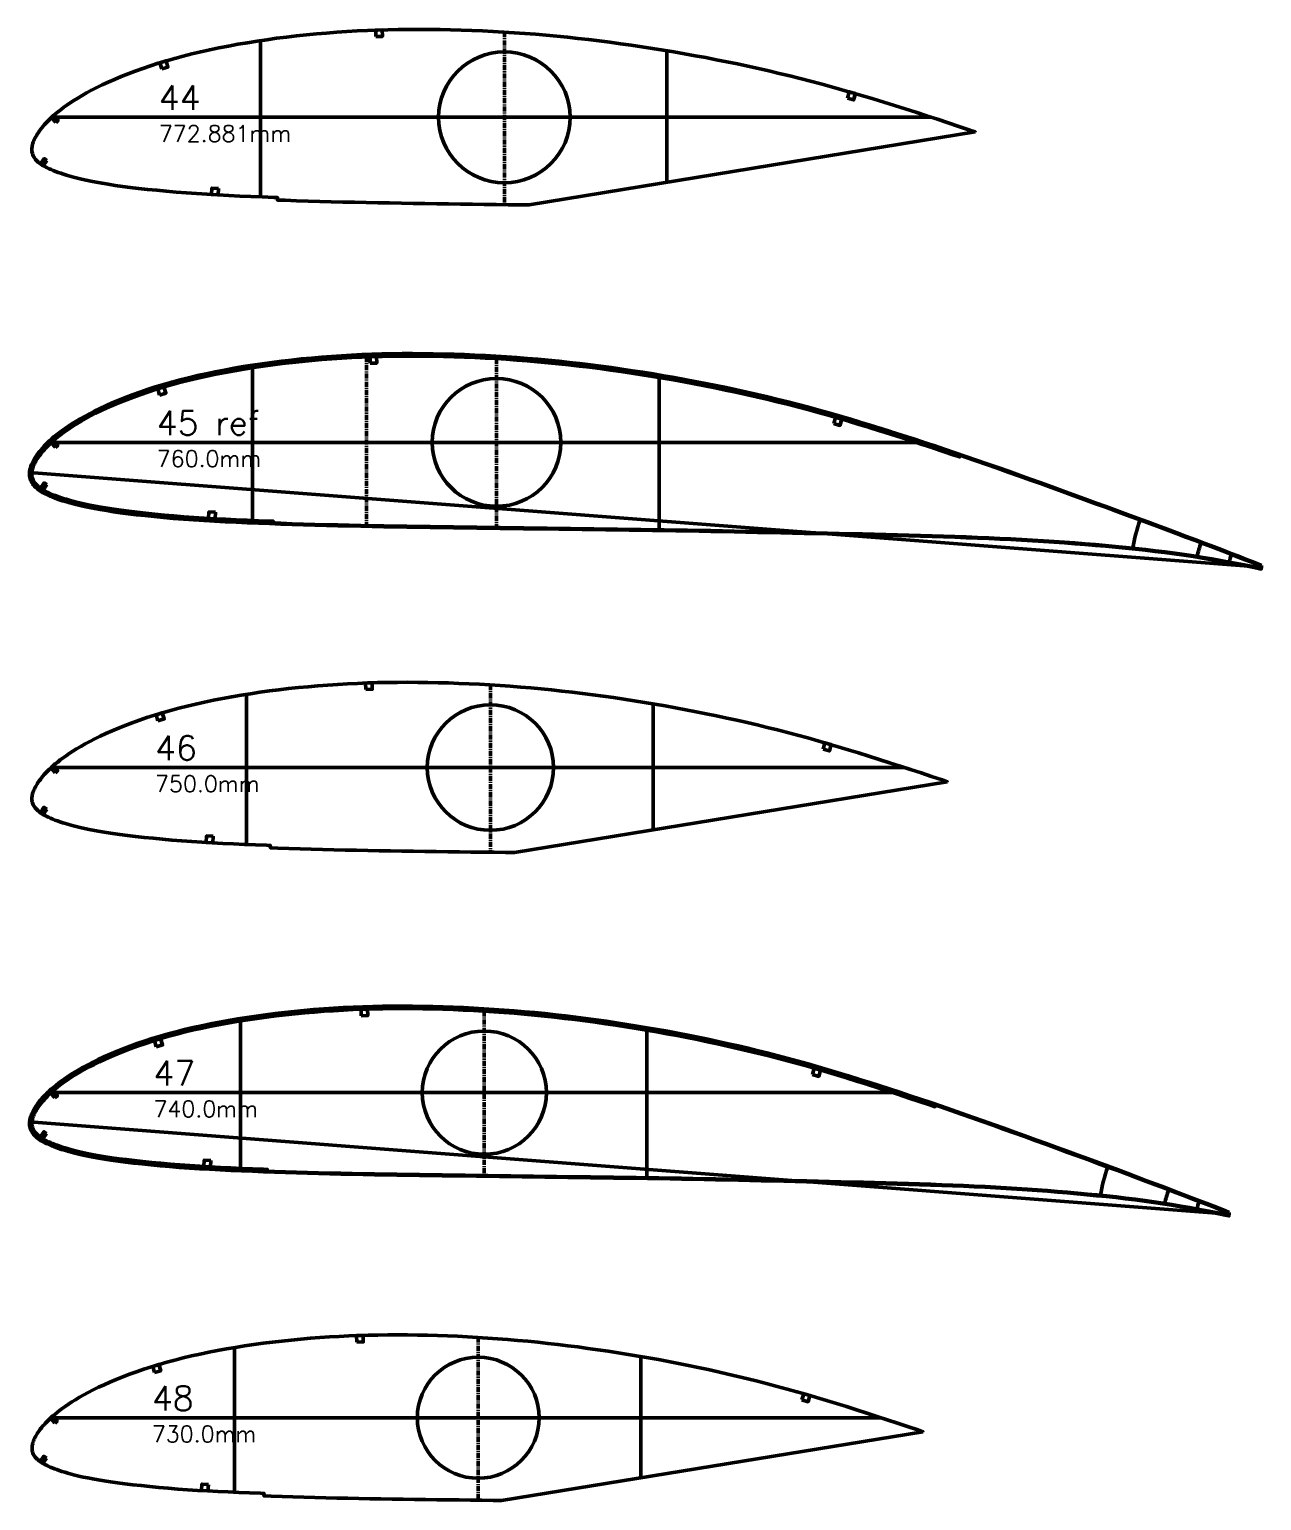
# Model space of a CAD drawing. Header units: metres. Extents: x -3 to 1074, y -15727 to -22.
# Drawn here: x -2 to 756, y -9751 to -8846 of the extents above; entities that cross this region are included whole.
import ezdxf
from ezdxf.enums import TextEntityAlignment as Align

# ---------------------------------------------------------------- set-up
doc = ezdxf.new("R2010")
doc.units = ezdxf.units.M
doc.linetypes.add('CENTER', pattern=[5.08, 3.175, -0.635, 0.635, -0.635])
for name, color, linetype, lineweight in [('FoilLayer', 7, 'Continuous', 50), ('StringerLayer', 7, 'Continuous', 50), ('SubLayer', 7, 'Continuous', 50), ('TextLayer', 7, 'Continuous', 50)]:
    doc.layers.add(name, color=color, linetype=linetype, lineweight=lineweight)
doc.styles.add('MSゴシック', font='romans')

msp = doc.modelspace()

# ---------------------------------------------------------------- linework, layer by layer
at = {"layer": 'FoilLayer'}
for points in [[(579.45, -8909), (579.45, -8909), (576.09, -8907.85), (569.44, -8905.61), (562.8, -8903.38), (556.17, -8901.19), (549.53, -8899.03), (542.9, -8896.89), (536.28, -8894.77), (529.71, -8892.69), (523.18, -8890.65), (516.7, -8888.67), (510.24, -8886.73), (503.8, -8884.85), (497.38, -8883.01), (490.96, -8881.22), (484.55, -8879.48), (478.15, -8877.78), (471.75, -8876.13), (465.35, -8874.53), (458.94, -8872.98), (452.51, -8871.46), (446.07, -8869.99), (439.62, -8868.57), (433.15, -8867.18), (426.68, -8865.84), (420.2, -8864.54), (413.7, -8863.29), (407.17, -8862.08), (400.63, -8860.9), (394.08, -8859.76), (387.51, -8858.67), (380.95, -8857.61), (374.39, -8856.59), (367.83, -8855.62), (361.28, -8854.7), (354.73, -8853.81), (348.19, -8852.98), (341.65, -8852.19), (335.11, -8851.44), (328.57, -8850.75), (322.04, -8850.1), (315.5, -8849.49), (308.97, -8848.94), (302.44, -8848.43), (295.9, -8847.97), (289.36, -8847.56), (282.82, -8847.19), (276.29, -8846.86), (269.77, -8846.59), (263.25, -8846.36), (256.74, -8846.18), (250.25, -8846.05), (243.77, -8845.97), (237.32, -8845.93), (230.9, -8845.95), (224.53, -8846.01), (218.2, -8846.14), (211.89, -8846.33), (205.58, -8846.59), (199.28, -8846.89), (193, -8847.26), (186.73, -8847.68), (180.49, -8848.16), (174.26, -8848.69), (168.07, -8849.29), (161.92, -8849.94), (155.8, -8850.64), (149.72, -8851.41), (143.69, -8852.24), (137.71, -8853.12), (131.78, -8854.08), (125.9, -8855.09), (120.05, -8856.17), (114.28, -8857.29), (108.62, -8858.46), (103.07, -8859.68), (97.63, -8860.96), (92.31, -8862.31), (87.09, -8863.72), (81.97, -8865.19), (76.97, -8866.72), (72.09, -8868.29), (67.35, -8869.92), (62.76, -8871.58), (58.32, -8873.28), (54.05, -8874.99), (49.98, -8876.7), (46.12, -8878.4), (42.48, -8880.09), (39.06, -8881.76), (35.86, -8883.4), (32.87, -8885.02), (30.08, -8886.61), (27.48, -8888.14), (25.07, -8889.64), (22.84, -8891.08), (20.79, -8892.49), (18.88, -8893.85), (17.12, -8895.18), (15.49, -8896.47), (13.98, -8897.72), (12.58, -8898.93), (11.28, -8900.11), (10.07, -8901.25), (8.96, -8902.36), (7.93, -8903.44), (6.97, -8904.48), (6.09, -8905.51), (5.27, -8906.51), (4.51, -8907.47), (3.82, -8908.42), (3.17, -8909.36), (2.56, -8910.26), (2.02, -8911.12), (1.54, -8911.96), (1.1, -8912.83), (0.69, -8913.67), (0.34, -8914.46), (0.04, -8915.21), (-0.21, -8915.99), (-0.42, -8916.76), (-0.59, -8917.5), (-0.72, -8918.22), (-0.81, -8918.94), (-0.85, -8919.6), (-0.86, -8920.27), (-0.8, -8920.93), (-0.69, -8921.61), (-0.52, -8922.3), (-0.28, -8922.98), (0.01, -8923.66), (0.36, -8924.33), (0.78, -8924.99), (1.28, -8925.65), (1.83, -8926.3), (2.45, -8926.94), (3.13, -8927.56), (3.87, -8928.17), (4.67, -8928.77), (5.55, -8929.36), (6.49, -8929.93), (7.51, -8930.49), (8.6, -8931.05), (9.78, -8931.61), (11.03, -8932.17), (12.37, -8932.74), (13.79, -8933.31), (15.31, -8933.88), (16.94, -8934.46), (18.68, -8935.04), (20.57, -8935.62), (22.6, -8936.21), (24.8, -8936.81), (27.17, -8937.42), (29.73, -8938.05), (32.51, -8938.68), (35.51, -8939.32), (38.78, -8939.95), (42.34, -8940.57), (46.21, -8941.2), (50.4, -8941.85), (54.9, -8942.49), (59.71, -8943.12), (64.83, -8943.73), (70.26, -8944.32), (75.96, -8944.89), (81.89, -8945.46), (87.98, -8946), (94.2, -8946.51), (100.52, -8946.97), (106.96, -8947.38), (113.54, -8947.76), (120.25, -8948.11), (127.04, -8948.43), (133.93, -8948.73), (140.91, -8949.01), (147.95, -8949.29), (150.32, -8949.38), (150.26, -8950.87), (154.98, -8951.05), (162.06, -8951.3), (169.14, -8951.54), (176.24, -8951.74), (183.38, -8951.93), (190.54, -8952.11), (197.72, -8952.28), (204.9, -8952.44), (212.06, -8952.59), (219.24, -8952.71), (226.46, -8952.82), (233.7, -8952.92), (240.97, -8953.03), (248.25, -8953.14), (255.53, -8953.25), (262.84, -8953.35), (270.16, -8953.44), (277.49, -8953.54), (284.82, -8953.64), (292.15, -8953.75), (299.48, -8953.86), (305.06, -8953.94), (579.45, -8909)], [(755.58, -9175.63), (753.32, -9174.71), (749.68, -9173.3), (745.74, -9171.74), (741.44, -9170.07), (736.75, -9168.28), (731.71, -9166.36), (726.37, -9164.31), (720.78, -9162.18), (715.03, -9159.99), (709.22, -9157.79), (703.37, -9155.63), (697.44, -9153.39), (691.43, -9151.11), (685.33, -9148.84), (679.12, -9146.54), (672.81, -9144.24), (666.37, -9141.88), (659.84, -9139.48), (653.23, -9137.07), (646.57, -9134.64), (639.9, -9132.2), (633.22, -9129.77), (626.54, -9127.35), (619.86, -9124.94), (613.19, -9122.54), (606.53, -9120.15), (599.89, -9117.78), (593.28, -9115.44), (586.68, -9113.13), (580.1, -9110.84), (573.52, -9108.57), (566.96, -9106.33), (560.42, -9104.11), (553.89, -9101.93), (547.36, -9099.77), (540.83, -9097.64), (534.3, -9095.53), (527.79, -9093.45), (521.32, -9091.4), (514.89, -9089.4), (508.51, -9087.44), (502.15, -9085.54), (495.81, -9083.69), (489.48, -9081.88), (483.16, -9080.11), (476.85, -9078.39), (470.55, -9076.72), (464.25, -9075.1), (457.94, -9073.52), (451.62, -9071.99), (445.29, -9070.5), (438.95, -9069.05), (432.6, -9067.65), (426.23, -9066.28), (419.86, -9064.96), (413.47, -9063.69), (407.07, -9062.45), (400.65, -9061.26), (394.21, -9060.1), (387.75, -9058.98), (381.29, -9057.9), (374.83, -9056.86), (368.37, -9055.86), (361.91, -9054.9), (355.46, -9053.99), (349.01, -9053.12), (342.56, -9052.3), (336.12, -9051.52), (329.68, -9050.79), (323.24, -9050.1), (316.81, -9049.46), (310.37, -9048.87), (303.94, -9048.32), (297.5, -9047.82), (291.07, -9047.37), (284.62, -9046.96), (278.18, -9046.59), (271.75, -9046.28), (265.32, -9046), (258.9, -9045.78), (252.49, -9045.61), (246.09, -9045.48), (239.71, -9045.4), (233.36, -9045.36), (227.04, -9045.37), (220.76, -9045.44), (214.52, -9045.56), (208.3, -9045.75), (202.08, -9046), (195.88, -9046.31), (189.68, -9046.67), (183.51, -9047.08), (177.35, -9047.55), (171.22, -9048.08), (165.12, -9048.66), (159.05, -9049.3), (153.02, -9050), (147.03, -9050.76), (141.08, -9051.57), (135.18, -9052.45), (129.34, -9053.39), (123.53, -9054.39), (117.77, -9055.45), (112.08, -9056.56), (106.49, -9057.71), (101.01, -9058.92), (95.64, -9060.19), (90.38, -9061.51), (85.23, -9062.91), (80.18, -9064.36), (75.23, -9065.87), (70.41, -9067.43), (65.73, -9069.03), (61.18, -9070.68), (56.79, -9072.36), (52.58, -9074.05), (48.55, -9075.74), (44.73, -9077.42), (41.13, -9079.09), (37.74, -9080.75), (34.56, -9082.38), (31.59, -9083.99), (28.82, -9085.56), (26.25, -9087.09), (23.85, -9088.57), (21.63, -9090.01), (19.58, -9091.41), (17.68, -9092.77), (15.92, -9094.1), (14.29, -9095.39), (12.78, -9096.64), (11.38, -9097.86), (10.08, -9099.04), (8.87, -9100.18), (7.74, -9101.3), (6.7, -9102.39), (5.74, -9103.45), (4.85, -9104.48), (4.02, -9105.49), (3.25, -9106.47), (2.54, -9107.44), (1.88, -9108.39), (1.27, -9109.31), (0.71, -9110.21), (0.2, -9111.09), (-0.25, -9111.97), (-0.66, -9112.84), (-1.04, -9113.68), (-1.37, -9114.51), (-1.63, -9115.34), (-1.85, -9116.15), (-2.03, -9116.95), (-2.17, -9117.74), (-2.27, -9118.51), (-2.32, -9119.28), (-2.31, -9120.06), (-2.24, -9120.84), (-2.11, -9121.63), (-1.9, -9122.41), (-1.63, -9123.19), (-1.29, -9123.97), (-0.88, -9124.72), (-0.41, -9125.47), (0.14, -9126.19), (0.75, -9126.89), (1.41, -9127.57), (2.14, -9128.24), (2.93, -9128.89), (3.78, -9129.52), (4.69, -9130.13), (5.67, -9130.72), (6.71, -9131.3), (7.83, -9131.87), (9.01, -9132.43), (10.27, -9132.99), (11.61, -9133.56), (13.04, -9134.13), (14.56, -9134.71), (16.19, -9135.29), (17.94, -9135.86), (19.81, -9136.44), (21.84, -9137.03), (24.01, -9137.62), (26.37, -9138.23), (28.91, -9138.85), (31.66, -9139.48), (34.64, -9140.11), (37.88, -9140.73), (41.4, -9141.35), (45.22, -9141.98), (49.35, -9142.61), (53.8, -9143.24), (58.54, -9143.86), (63.59, -9144.46), (68.94, -9145.04), (74.55, -9145.61), (80.39, -9146.17), (86.4, -9146.7), (92.52, -9147.2), (98.75, -9147.66), (105.1, -9148.07), (111.57, -9148.43), (118.17, -9148.78), (124.86, -9149.1), (131.64, -9149.39), (138.5, -9149.67), (145.43, -9149.94), (152.39, -9150.2), (159.36, -9150.45), (166.32, -9150.68), (173.31, -9150.88), (180.32, -9151.07), (187.37, -9151.24), (194.43, -9151.41), (201.48, -9151.57), (208.53, -9151.71), (215.59, -9151.83), (222.68, -9151.94), (229.81, -9152.04), (236.95, -9152.14), (244.11, -9152.25), (251.27, -9152.36), (258.46, -9152.46), (265.66, -9152.55), (272.86, -9152.65), (280.07, -9152.75), (287.28, -9152.85), (294.49, -9152.96), (301.69, -9153.06), (308.89, -9153.16), (316.1, -9153.25), (323.31, -9153.35), (330.52, -9153.45), (337.72, -9153.55), (344.93, -9153.66), (352.14, -9153.75), (359.34, -9153.85), (366.55, -9153.94), (373.75, -9154.03), (380.93, -9154.13), (388.12, -9154.23), (395.3, -9154.34), (402.48, -9154.46), (409.65, -9154.58), (416.81, -9154.71), (423.96, -9154.85), (431.12, -9154.99), (438.29, -9155.15), (445.48, -9155.31), (452.67, -9155.47), (459.87, -9155.63), (467.06, -9155.78), (474.25, -9155.93), (481.43, -9156.1), (488.62, -9156.27), (495.8, -9156.43), (502.98, -9156.6), (510.14, -9156.76), (517.29, -9156.94), (524.42, -9157.12), (531.55, -9157.32), (538.69, -9157.52), (545.82, -9157.73), (552.92, -9157.94), (559.96, -9158.15), (566.95, -9158.38), (573.92, -9158.63), (580.85, -9158.9), (587.72, -9159.17), (594.51, -9159.47), (601.26, -9159.81), (608, -9160.19), (614.72, -9160.58), (621.38, -9160.96), (627.9, -9161.34), (634.3, -9161.79), (640.67, -9162.31), (647.05, -9162.83), (653.36, -9163.34), (659.58, -9163.89), (665.77, -9164.5), (671.95, -9165.12), (678.07, -9165.7), (684.09, -9166.32), (690.07, -9167.04), (696.11, -9167.81), (702.1, -9168.58), (707.94, -9169.36), (713.65, -9170.25), (719.34, -9171.19), (724.91, -9172.15), (730.3, -9173.08), (735.43, -9174.01), (740.28, -9174.93), (744.83, -9175.79), (749.06, -9176.62), (752.95, -9177.4), (755.36, -9177.9)], [(755.41, -9176.05), (753.16, -9175.13), (749.52, -9173.72), (745.58, -9172.16), (741.28, -9170.49), (736.59, -9168.7), (731.55, -9166.78), (726.21, -9164.73), (720.62, -9162.6), (714.87, -9160.41), (709.06, -9158.22), (703.21, -9156.05), (697.28, -9153.81), (691.28, -9151.53), (685.17, -9149.26), (678.96, -9146.97), (672.65, -9144.66), (666.22, -9142.3), (659.69, -9139.91), (653.08, -9137.49), (646.42, -9135.06), (639.74, -9132.63), (633.06, -9130.19), (626.38, -9127.77), (619.71, -9125.36), (613.03, -9122.96), (606.37, -9120.57), (599.74, -9118.21), (593.13, -9115.87), (586.54, -9113.56), (579.95, -9111.26), (573.38, -9109), (570.12, -9107.88), (569.78, -9108.88), (566.48, -9107.75), (559.95, -9105.54), (553.42, -9103.35), (546.89, -9101.2), (540.37, -9099.07), (533.84, -9096.96), (527.34, -9094.88), (520.87, -9092.83), (514.46, -9090.83), (508.08, -9088.88), (501.73, -9086.98), (495.4, -9085.13), (489.08, -9083.32), (482.77, -9081.56), (476.47, -9079.84), (470.17, -9078.18), (463.88, -9076.55), (457.59, -9074.98), (451.28, -9073.45), (444.96, -9071.96), (438.63, -9070.52), (432.28, -9069.11), (425.93, -9067.75), (419.57, -9066.43), (413.19, -9065.16), (406.8, -9063.93), (400.38, -9062.73), (393.95, -9061.58), (387.5, -9060.46), (381.05, -9059.38), (374.6, -9058.34), (368.15, -9057.34), (361.7, -9056.39), (355.26, -9055.48), (348.82, -9054.61), (342.38, -9053.79), (335.95, -9053.01), (329.52, -9052.28), (323.09, -9051.59), (316.67, -9050.95), (310.24, -9050.36), (303.82, -9049.81), (297.4, -9049.31), (290.97, -9048.86), (284.54, -9048.45), (278.11, -9048.09), (271.69, -9047.77), (265.27, -9047.5), (258.86, -9047.28), (252.46, -9047.11), (246.07, -9046.98), (239.7, -9046.9), (233.36, -9046.86), (227.06, -9046.87), (220.79, -9046.94), (214.57, -9047.06), (208.36, -9047.25), (202.16, -9047.5), (195.96, -9047.8), (189.78, -9048.16), (183.62, -9048.58), (177.48, -9049.05), (171.36, -9049.57), (165.27, -9050.16), (159.22, -9050.79), (153.2, -9051.49), (147.23, -9052.25), (141.3, -9053.06), (135.42, -9053.93), (129.59, -9054.87), (123.8, -9055.87), (118.06, -9056.93), (112.38, -9058.03), (106.81, -9059.18), (101.36, -9060.38), (96.01, -9061.64), (90.77, -9062.96), (85.64, -9064.35), (80.61, -9065.79), (75.7, -9067.3), (70.9, -9068.85), (66.24, -9070.44), (61.72, -9072.08), (57.35, -9073.75), (53.16, -9075.43), (49.16, -9077.11), (45.36, -9078.78), (41.78, -9080.44), (38.42, -9082.08), (35.27, -9083.7), (32.33, -9085.29), (29.59, -9086.85), (27.04, -9088.36), (24.67, -9089.83), (22.48, -9091.25), (20.45, -9092.63), (18.58, -9093.97), (16.85, -9095.28), (15.25, -9096.55), (13.76, -9097.78), (12.38, -9098.97), (11.11, -9100.13), (9.92, -9101.25), (8.83, -9102.34), (7.81, -9103.39), (6.88, -9104.43), (6.01, -9105.43), (5.2, -9106.41), (4.46, -9107.36), (3.77, -9108.29), (3.13, -9109.21), (2.54, -9110.11), (2.01, -9110.95), (1.54, -9111.78), (1.1, -9112.62), (0.71, -9113.45), (0.35, -9114.22), (0.06, -9114.97), (-0.18, -9115.73), (-0.39, -9116.48), (-0.56, -9117.21), (-0.68, -9117.92), (-0.77, -9118.63), (-0.82, -9119.27), (-0.82, -9119.93), (-0.77, -9120.58), (-0.66, -9121.25), (-0.48, -9121.92), (-0.25, -9122.59), (0.03, -9123.26), (0.38, -9123.91), (0.79, -9124.56), (1.27, -9125.2), (1.82, -9125.84), (2.43, -9126.47), (3.1, -9127.08), (3.82, -9127.69), (4.61, -9128.27), (5.47, -9128.85), (6.39, -9129.41), (7.39, -9129.96), (8.47, -9130.51), (9.62, -9131.06), (10.85, -9131.61), (12.17, -9132.17), (13.57, -9132.73), (15.06, -9133.29), (16.66, -9133.86), (18.38, -9134.43), (20.23, -9135), (22.23, -9135.58), (24.39, -9136.17), (26.72, -9136.77), (29.24, -9137.39), (31.97, -9138.01), (34.93, -9138.64), (38.14, -9139.25), (41.64, -9139.87), (45.45, -9140.49), (49.57, -9141.12), (53.99, -9141.75), (58.72, -9142.37), (63.76, -9142.97), (69.09, -9143.55), (74.69, -9144.12), (80.52, -9144.67), (86.52, -9145.21), (92.63, -9145.71), (98.85, -9146.16), (105.18, -9146.57), (111.65, -9146.94), (118.24, -9147.28), (124.93, -9147.6), (131.7, -9147.9), (138.56, -9148.17), (145.49, -9148.44), (147.81, -9148.53), (147.77, -9149.58), (152.41, -9149.75), (159.38, -9150), (166.34, -9150.23), (173.32, -9150.43), (180.33, -9150.62), (187.38, -9150.79), (194.44, -9150.96), (201.49, -9151.12), (208.54, -9151.26), (215.6, -9151.38), (222.69, -9151.49), (229.81, -9151.59), (236.96, -9151.69), (244.11, -9151.8), (251.28, -9151.91), (258.46, -9152.01), (265.66, -9152.1), (272.87, -9152.2), (280.08, -9152.3), (287.29, -9152.4), (294.49, -9152.51), (301.7, -9152.61), (308.9, -9152.71), (316.11, -9152.8), (323.31, -9152.9), (330.52, -9153), (337.73, -9153.1), (344.94, -9153.21), (352.14, -9153.3), (359.35, -9153.4), (366.55, -9153.49), (373.75, -9153.58), (380.94, -9153.68), (388.12, -9153.78), (395.3, -9153.89), (402.48, -9154.01), (409.66, -9154.13), (416.82, -9154.26), (423.97, -9154.4), (431.13, -9154.54), (438.3, -9154.7), (445.49, -9154.86), (452.68, -9155.02), (459.88, -9155.18), (467.07, -9155.33), (474.26, -9155.48), (481.44, -9155.65), (488.63, -9155.82), (495.81, -9155.98), (502.99, -9156.15), (510.15, -9156.32), (517.3, -9156.49), (524.43, -9156.67), (531.56, -9156.87), (538.7, -9157.07), (545.83, -9157.28), (552.93, -9157.49), (559.98, -9157.7), (566.97, -9157.93), (573.94, -9158.18), (580.87, -9158.45), (587.74, -9158.72), (594.53, -9159.02), (601.29, -9159.37), (608.03, -9159.74), (614.75, -9160.13), (621.4, -9160.51), (627.93, -9160.9), (634.33, -9161.34), (640.71, -9161.86), (647.08, -9162.39), (653.4, -9162.89), (659.62, -9163.44), (665.82, -9164.06), (672, -9164.67), (678.11, -9165.25), (684.14, -9165.87), (690.13, -9166.59), (696.16, -9167.37), (702.16, -9168.14), (708.01, -9168.92), (713.73, -9169.8), (719.41, -9170.75), (724.99, -9171.7), (730.38, -9172.64), (735.52, -9173.57), (740.37, -9174.49), (744.92, -9175.35), (749.15, -9176.18), (753.04, -9176.96), (755.45, -9177.46)], [(562.28, -9308.78), (562.28, -9308.78), (559.02, -9307.66), (552.57, -9305.48), (546.13, -9303.33), (539.69, -9301.2), (533.25, -9299.1), (526.81, -9297.02), (520.39, -9294.97), (514.01, -9292.95), (507.68, -9290.97), (501.39, -9289.05), (495.12, -9287.17), (488.88, -9285.34), (482.64, -9283.56), (476.41, -9281.82), (470.19, -9280.13), (463.98, -9278.48), (457.78, -9276.88), (451.56, -9275.33), (445.34, -9273.82), (439.1, -9272.35), (432.85, -9270.93), (426.59, -9269.54), (420.32, -9268.2), (414.04, -9266.89), (407.75, -9265.64), (401.44, -9264.42), (395.11, -9263.24), (388.76, -9262.1), (382.4, -9261), (376.04, -9259.93), (369.67, -9258.91), (363.3, -9257.92), (356.94, -9256.98), (350.58, -9256.08), (344.23, -9255.23), (337.87, -9254.41), (331.53, -9253.65), (325.18, -9252.93), (318.84, -9252.25), (312.5, -9251.62), (306.16, -9251.03), (299.82, -9250.49), (293.48, -9250), (287.14, -9249.55), (280.79, -9249.15), (274.45, -9248.79), (268.11, -9248.48), (261.78, -9248.21), (255.46, -9247.99), (249.14, -9247.82), (242.84, -9247.69), (236.55, -9247.61), (230.29, -9247.58), (224.07, -9247.59), (217.89, -9247.66), (211.74, -9247.78), (205.62, -9247.97), (199.5, -9248.21), (193.39, -9248.51), (187.29, -9248.86), (181.21, -9249.27), (175.15, -9249.74), (169.11, -9250.26), (163.1, -9250.83), (157.13, -9251.46), (151.19, -9252.15), (145.29, -9252.89), (139.44, -9253.7), (133.64, -9254.56), (127.89, -9255.48), (122.18, -9256.47), (116.51, -9257.51), (110.91, -9258.6), (105.41, -9259.73), (100.03, -9260.92), (94.75, -9262.16), (89.59, -9263.47), (84.52, -9264.84), (79.56, -9266.26), (74.71, -9267.74), (69.97, -9269.28), (65.37, -9270.85), (60.91, -9272.47), (56.61, -9274.11), (52.47, -9275.77), (48.52, -9277.43), (44.77, -9279.08), (41.24, -9280.72), (37.93, -9282.34), (34.82, -9283.94), (31.92, -9285.51), (29.21, -9287.04), (26.69, -9288.53), (24.36, -9289.98), (22.19, -9291.38), (20.2, -9292.75), (18.35, -9294.07), (16.64, -9295.35), (15.06, -9296.61), (13.59, -9297.82), (12.23, -9299), (10.97, -9300.14), (9.81, -9301.24), (8.73, -9302.32), (7.73, -9303.36), (6.8, -9304.38), (5.94, -9305.37), (5.15, -9306.34), (4.41, -9307.28), (3.74, -9308.2), (3.11, -9309.1), (2.53, -9309.98), (2, -9310.81), (1.53, -9311.63), (1.11, -9312.47), (0.71, -9313.28), (0.37, -9314.04), (0.08, -9314.78), (-0.16, -9315.52), (-0.37, -9316.27), (-0.53, -9316.99), (-0.66, -9317.68), (-0.74, -9318.38), (-0.78, -9319.02), (-0.79, -9319.66), (-0.74, -9320.31), (-0.63, -9320.96), (-0.46, -9321.62), (-0.23, -9322.29), (0.05, -9322.94), (0.39, -9323.59), (0.8, -9324.23), (1.27, -9324.86), (1.81, -9325.49), (2.41, -9326.11), (3.07, -9326.71), (3.78, -9327.31), (4.56, -9327.88), (5.4, -9328.45), (6.32, -9329), (7.31, -9329.55), (8.37, -9330.09), (9.5, -9330.63), (10.72, -9331.18), (12.02, -9331.73), (13.4, -9332.28), (14.87, -9332.84), (16.45, -9333.4), (18.14, -9333.96), (19.97, -9334.52), (21.94, -9335.09), (24.07, -9335.67), (26.38, -9336.27), (28.86, -9336.88), (31.55, -9337.49), (34.47, -9338.11), (37.64, -9338.72), (41.1, -9339.33), (44.85, -9339.94), (48.92, -9340.56), (53.28, -9341.18), (57.95, -9341.8), (62.92, -9342.39), (68.18, -9342.96), (73.71, -9343.52), (79.47, -9344.07), (85.38, -9344.59), (91.41, -9345.09), (97.55, -9345.54), (103.8, -9345.94), (110.18, -9346.3), (116.69, -9346.64), (123.28, -9346.95), (129.97, -9347.25), (136.74, -9347.52), (143.58, -9347.78), (145.87, -9347.87), (145.81, -9349.37), (150.39, -9349.54), (157.26, -9349.79), (164.14, -9350.01), (171.03, -9350.21), (177.95, -9350.39), (184.9, -9350.57), (191.87, -9350.73), (198.83, -9350.89), (205.78, -9351.03), (212.75, -9351.15), (219.75, -9351.25), (226.78, -9351.35), (233.83, -9351.46), (240.9, -9351.57), (247.97, -9351.67), (255.06, -9351.77), (262.16, -9351.86), (269.27, -9351.96), (276.39, -9352.06), (283.5, -9352.16), (290.61, -9352.26), (296.03, -9352.34), (562.28, -9308.78)], [(735.7, -9573.64), (733.49, -9572.75), (729.95, -9571.37), (726.12, -9569.86), (721.93, -9568.23), (717.36, -9566.48), (712.45, -9564.61), (707.25, -9562.62), (701.81, -9560.54), (696.21, -9558.41), (690.56, -9556.27), (684.86, -9554.17), (679.08, -9551.98), (673.24, -9549.77), (667.29, -9547.56), (661.25, -9545.32), (655.1, -9543.07), (648.84, -9540.77), (642.48, -9538.44), (636.04, -9536.09), (629.56, -9533.73), (623.06, -9531.35), (616.55, -9528.99), (610.05, -9526.63), (603.55, -9524.28), (597.05, -9521.94), (590.56, -9519.62), (584.1, -9517.32), (577.67, -9515.04), (571.25, -9512.79), (564.83, -9510.55), (558.43, -9508.34), (552.04, -9506.16), (545.67, -9504), (539.31, -9501.88), (532.95, -9499.78), (526.59, -9497.7), (520.24, -9495.65), (513.9, -9493.62), (507.6, -9491.63), (501.34, -9489.68), (495.13, -9487.77), (488.94, -9485.92), (482.76, -9484.11), (476.6, -9482.35), (470.45, -9480.64), (464.3, -9478.96), (458.17, -9477.34), (452.03, -9475.75), (445.89, -9474.22), (439.74, -9472.73), (433.58, -9471.28), (427.4, -9469.87), (421.21, -9468.5), (415.02, -9467.17), (408.81, -9465.88), (402.59, -9464.64), (396.36, -9463.44), (390.1, -9462.28), (383.83, -9461.15), (377.55, -9460.06), (371.26, -9459.01), (364.97, -9457.99), (358.67, -9457.02), (352.39, -9456.09), (346.1, -9455.2), (339.82, -9454.35), (333.55, -9453.55), (327.27, -9452.8), (321, -9452.08), (314.74, -9451.41), (308.47, -9450.79), (302.2, -9450.21), (295.94, -9449.68), (289.68, -9449.19), (283.41, -9448.75), (277.13, -9448.35), (270.86, -9448), (264.6, -9447.69), (258.34, -9447.43), (252.09, -9447.21), (245.85, -9447.04), (239.62, -9446.91), (233.4, -9446.83), (227.22, -9446.8), (221.06, -9446.81), (214.95, -9446.87), (208.88, -9447), (202.82, -9447.18), (196.77, -9447.42), (190.72, -9447.72), (184.69, -9448.07), (178.68, -9448.47), (172.68, -9448.93), (166.71, -9449.45), (160.77, -9450.02), (154.86, -9450.64), (148.99, -9451.32), (143.16, -9452.06), (137.37, -9452.85), (131.62, -9453.7), (125.93, -9454.61), (120.28, -9455.59), (114.67, -9456.63), (109.13, -9457.7), (103.69, -9458.83), (98.35, -9460), (93.13, -9461.23), (88.01, -9462.53), (82.98, -9463.88), (78.07, -9465.3), (73.25, -9466.77), (68.56, -9468.29), (64, -9469.85), (59.57, -9471.45), (55.3, -9473.08), (51.19, -9474.73), (47.27, -9476.38), (43.55, -9478.02), (40.04, -9479.65), (36.74, -9481.26), (33.65, -9482.85), (30.76, -9484.41), (28.06, -9485.94), (25.56, -9487.43), (23.22, -9488.87), (21.06, -9490.28), (19.06, -9491.64), (17.21, -9492.96), (15.5, -9494.26), (13.92, -9495.51), (12.44, -9496.73), (11.08, -9497.91), (9.81, -9499.06), (8.63, -9500.18), (7.54, -9501.26), (6.53, -9502.32), (5.59, -9503.36), (4.72, -9504.36), (3.91, -9505.34), (3.16, -9506.3), (2.47, -9507.24), (1.83, -9508.16), (1.24, -9509.06), (0.69, -9509.94), (0.2, -9510.8), (-0.24, -9511.66), (-0.64, -9512.5), (-1.01, -9513.32), (-1.33, -9514.13), (-1.59, -9514.93), (-1.8, -9515.73), (-1.98, -9516.5), (-2.12, -9517.27), (-2.21, -9518.03), (-2.25, -9518.77), (-2.25, -9519.53), (-2.19, -9520.29), (-2.05, -9521.06), (-1.85, -9521.82), (-1.59, -9522.58), (-1.26, -9523.33), (-0.86, -9524.07), (-0.4, -9524.79), (0.14, -9525.5), (0.73, -9526.18), (1.38, -9526.85), (2.08, -9527.5), (2.85, -9528.13), (3.68, -9528.74), (4.57, -9529.34), (5.52, -9529.91), (6.54, -9530.48), (7.62, -9531.03), (8.77, -9531.58), (10, -9532.13), (11.31, -9532.68), (12.7, -9533.23), (14.18, -9533.79), (15.76, -9534.36), (17.47, -9534.92), (19.29, -9535.48), (21.26, -9536.05), (23.38, -9536.63), (25.67, -9537.22), (28.15, -9537.83), (30.83, -9538.44), (33.73, -9539.05), (36.88, -9539.66), (40.31, -9540.26), (44.03, -9540.87), (48.06, -9541.49), (52.38, -9542.1), (57, -9542.71), (61.92, -9543.29), (67.12, -9543.86), (72.59, -9544.41), (78.27, -9544.95), (84.12, -9545.47), (90.09, -9545.96), (96.15, -9546.41), (102.33, -9546.8), (108.64, -9547.16), (115.06, -9547.49), (121.58, -9547.81), (128.18, -9548.09), (134.86, -9548.36), (141.61, -9548.63), (148.38, -9548.88), (155.17, -9549.12), (161.95, -9549.34), (168.74, -9549.54), (175.58, -9549.72), (182.44, -9549.89), (189.31, -9550.06), (196.18, -9550.21), (203.04, -9550.35), (209.92, -9550.47), (216.82, -9550.57), (223.76, -9550.67), (230.71, -9550.77), (237.68, -9550.88), (244.66, -9550.98), (251.66, -9551.08), (258.67, -9551.17), (265.68, -9551.26), (272.7, -9551.36), (279.72, -9551.46), (286.74, -9551.57), (293.75, -9551.67), (300.76, -9551.76), (307.78, -9551.85), (314.8, -9551.95), (321.82, -9552.04), (328.84, -9552.14), (335.86, -9552.24), (342.87, -9552.34), (349.89, -9552.43), (356.9, -9552.52), (363.91, -9552.61), (370.91, -9552.7), (377.9, -9552.81), (384.89, -9552.91), (391.88, -9553.03), (398.87, -9553.15), (405.84, -9553.27), (412.81, -9553.4), (419.77, -9553.55), (426.76, -9553.7), (433.76, -9553.86), (440.76, -9554.01), (447.76, -9554.16), (454.77, -9554.31), (461.77, -9554.46), (468.76, -9554.62), (475.76, -9554.78), (482.76, -9554.95), (489.74, -9555.11), (496.72, -9555.27), (503.67, -9555.44), (510.62, -9555.62), (517.56, -9555.81), (524.51, -9556.01), (531.46, -9556.21), (538.37, -9556.41), (545.22, -9556.62), (552.03, -9556.84), (558.82, -9557.09), (565.57, -9557.35), (572.25, -9557.61), (578.86, -9557.91), (585.44, -9558.24), (592, -9558.6), (598.54, -9558.98), (605.02, -9559.35), (611.38, -9559.73), (617.6, -9560.17), (623.81, -9560.67), (630.02, -9561.18), (636.17, -9561.67), (642.22, -9562.21), (648.25, -9562.81), (654.27, -9563.41), (660.22, -9563.97), (666.08, -9564.57), (671.92, -9565.27), (677.79, -9566.03), (683.63, -9566.78), (689.31, -9567.54), (694.87, -9568.4), (700.41, -9569.32), (705.84, -9570.25), (711.09, -9571.16), (716.08, -9572.07), (720.8, -9572.96), (725.23, -9573.8), (729.35, -9574.6), (733.14, -9575.36), (735.48, -9575.85)], [(735.53, -9574.06), (733.33, -9573.17), (729.79, -9571.79), (725.96, -9570.28), (721.77, -9568.65), (717.2, -9566.91), (712.29, -9565.03), (707.09, -9563.04), (701.65, -9560.96), (696.05, -9558.83), (690.4, -9556.7), (684.7, -9554.59), (678.92, -9552.4), (673.08, -9550.19), (667.13, -9547.98), (661.09, -9545.74), (654.95, -9543.49), (648.68, -9541.2), (642.32, -9538.87), (635.89, -9536.52), (629.4, -9534.15), (622.9, -9531.78), (616.4, -9529.41), (609.9, -9527.05), (603.39, -9524.7), (596.9, -9522.37), (590.41, -9520.04), (583.95, -9517.74), (577.52, -9515.46), (571.1, -9513.21), (564.68, -9510.98), (558.28, -9508.77), (555.12, -9507.69), (554.78, -9508.68), (551.56, -9507.58), (545.2, -9505.43), (538.84, -9503.3), (532.49, -9501.2), (526.13, -9499.13), (519.78, -9497.08), (513.45, -9495.05), (507.15, -9493.06), (500.91, -9491.11), (494.7, -9489.21), (488.51, -9487.36), (482.35, -9485.56), (476.2, -9483.8), (470.06, -9482.08), (463.92, -9480.41), (457.79, -9478.79), (451.67, -9477.21), (445.54, -9475.68), (439.4, -9474.19), (433.24, -9472.74), (427.08, -9471.33), (420.9, -9469.97), (414.71, -9468.64), (408.52, -9467.36), (402.31, -9466.11), (396.08, -9464.91), (389.84, -9463.75), (383.58, -9462.63), (377.3, -9461.54), (371.02, -9460.49), (364.74, -9459.48), (358.45, -9458.5), (352.18, -9457.57), (345.9, -9456.69), (339.63, -9455.84), (333.37, -9455.04), (327.1, -9454.29), (320.84, -9453.57), (314.59, -9452.91), (308.33, -9452.28), (302.08, -9451.71), (295.82, -9451.17), (289.57, -9450.69), (283.31, -9450.25), (277.05, -9449.85), (270.79, -9449.5), (264.53, -9449.19), (258.29, -9448.92), (252.05, -9448.71), (245.82, -9448.54), (239.6, -9448.41), (233.39, -9448.33), (227.22, -9448.3), (221.08, -9448.31), (214.98, -9448.37), (208.92, -9448.5), (202.88, -9448.68), (196.84, -9448.92), (190.81, -9449.22), (184.79, -9449.57), (178.79, -9449.97), (172.81, -9450.43), (166.86, -9450.94), (160.93, -9451.51), (155.03, -9452.13), (149.18, -9452.81), (143.36, -9453.54), (137.59, -9454.33), (131.86, -9455.18), (126.19, -9456.09), (120.55, -9457.07), (114.96, -9458.1), (109.43, -9459.17), (104.01, -9460.29), (98.7, -9461.46), (93.5, -9462.69), (88.4, -9463.98), (83.4, -9465.32), (78.5, -9466.73), (73.72, -9468.19), (69.05, -9469.7), (64.51, -9471.26), (60.11, -9472.85), (55.86, -9474.48), (51.77, -9476.11), (47.88, -9477.75), (44.18, -9479.38), (40.7, -9480.99), (37.43, -9482.59), (34.37, -9484.17), (31.5, -9485.72), (28.83, -9487.23), (26.35, -9488.7), (24.04, -9490.13), (21.91, -9491.52), (19.94, -9492.86), (18.12, -9494.16), (16.43, -9495.43), (14.87, -9496.67), (13.43, -9497.87), (12.08, -9499.03), (10.84, -9500.15), (9.69, -9501.24), (8.62, -9502.3), (7.64, -9503.33), (6.72, -9504.34), (5.88, -9505.32), (5.09, -9506.27), (4.37, -9507.19), (3.71, -9508.1), (3.08, -9508.99), (2.51, -9509.86), (1.99, -9510.68), (1.53, -9511.48), (1.11, -9512.31), (0.72, -9513.11), (0.38, -9513.86), (0.1, -9514.59), (-0.14, -9515.32), (-0.34, -9516.06), (-0.5, -9516.77), (-0.63, -9517.45), (-0.71, -9518.14), (-0.75, -9518.77), (-0.76, -9519.4), (-0.71, -9520.03), (-0.6, -9520.68), (-0.43, -9521.33), (-0.21, -9521.98), (0.07, -9522.63), (0.4, -9523.26), (0.8, -9523.89), (1.27, -9524.52), (1.8, -9525.13), (2.39, -9525.74), (3.04, -9526.34), (3.74, -9526.92), (4.51, -9527.5), (5.34, -9528.05), (6.24, -9528.6), (7.22, -9529.14), (8.26, -9529.67), (9.39, -9530.21), (10.58, -9530.74), (11.86, -9531.28), (13.23, -9531.83), (14.68, -9532.38), (16.24, -9532.93), (17.91, -9533.49), (19.71, -9534.04), (21.66, -9534.6), (23.76, -9535.18), (26.03, -9535.77), (28.48, -9536.37), (31.14, -9536.97), (34.01, -9537.58), (37.14, -9538.18), (40.55, -9538.78), (44.26, -9539.39), (48.27, -9540), (52.58, -9540.62), (57.18, -9541.22), (62.08, -9541.8), (67.27, -9542.37), (72.73, -9542.92), (78.41, -9543.46), (84.24, -9543.98), (90.2, -9544.47), (96.25, -9544.91), (102.41, -9545.31), (108.72, -9545.66), (115.13, -9546), (121.64, -9546.31), (128.24, -9546.6), (134.92, -9546.87), (141.66, -9547.13), (143.93, -9547.21), (143.89, -9548.26), (148.4, -9548.43), (155.18, -9548.67), (161.96, -9548.89), (168.76, -9549.09), (175.59, -9549.27), (182.45, -9549.44), (189.32, -9549.61), (196.19, -9549.76), (203.05, -9549.9), (209.92, -9550.02), (216.83, -9550.12), (223.77, -9550.22), (230.72, -9550.32), (237.69, -9550.43), (244.67, -9550.53), (251.66, -9550.63), (258.67, -9550.72), (265.69, -9550.81), (272.71, -9550.91), (279.73, -9551.01), (286.75, -9551.12), (293.76, -9551.22), (300.77, -9551.31), (307.79, -9551.4), (314.81, -9551.5), (321.82, -9551.59), (328.84, -9551.69), (335.86, -9551.79), (342.88, -9551.89), (349.89, -9551.98), (356.91, -9552.07), (363.92, -9552.16), (370.92, -9552.25), (377.91, -9552.36), (384.9, -9552.46), (391.89, -9552.58), (398.88, -9552.7), (405.85, -9552.82), (412.82, -9552.95), (419.78, -9553.1), (426.77, -9553.25), (433.77, -9553.41), (440.77, -9553.56), (447.77, -9553.71), (454.78, -9553.86), (461.78, -9554.01), (468.77, -9554.17), (475.77, -9554.33), (482.77, -9554.5), (489.75, -9554.66), (496.73, -9554.82), (503.68, -9554.99), (510.63, -9555.17), (517.58, -9555.36), (524.53, -9555.56), (531.47, -9555.76), (538.38, -9555.96), (545.24, -9556.17), (552.05, -9556.39), (558.83, -9556.64), (565.59, -9556.9), (572.27, -9557.16), (578.89, -9557.46), (585.47, -9557.79), (592.03, -9558.16), (598.57, -9558.53), (605.05, -9558.91), (611.41, -9559.28), (617.64, -9559.72), (623.85, -9560.22), (630.06, -9560.73), (636.2, -9561.22), (642.27, -9561.76), (648.3, -9562.36), (654.31, -9562.96), (660.27, -9563.52), (666.14, -9564.12), (671.97, -9564.83), (677.84, -9565.58), (683.69, -9566.33), (689.38, -9567.09), (694.95, -9567.95), (700.48, -9568.87), (705.91, -9569.81), (711.17, -9570.72), (716.16, -9571.63), (720.89, -9572.52), (725.32, -9573.36), (729.44, -9574.16), (733.23, -9574.92), (735.57, -9575.41)], [(547.27, -9708.58), (547.27, -9708.58), (544.1, -9707.5), (537.82, -9705.37), (531.55, -9703.28), (525.29, -9701.21), (519.02, -9699.16), (512.75, -9697.14), (506.5, -9695.14), (500.29, -9693.17), (494.13, -9691.25), (488.01, -9689.38), (481.91, -9687.55), (475.83, -9685.77), (469.76, -9684.04), (463.7, -9682.35), (457.65, -9680.7), (451.6, -9679.09), (445.56, -9677.54), (439.51, -9676.03), (433.45, -9674.56), (427.38, -9673.13), (421.3, -9671.74), (415.21, -9670.39), (409.1, -9669.08), (402.99, -9667.82), (396.87, -9666.59), (390.73, -9665.41), (384.57, -9664.26), (378.39, -9663.15), (372.2, -9662.08), (366, -9661.04), (359.8, -9660.04), (353.61, -9659.09), (347.41, -9658.17), (341.22, -9657.29), (335.04, -9656.46), (328.86, -9655.67), (322.68, -9654.92), (316.51, -9654.22), (310.33, -9653.56), (304.16, -9652.95), (297.99, -9652.38), (291.83, -9651.85), (285.66, -9651.37), (279.48, -9650.94), (273.3, -9650.55), (267.13, -9650.2), (260.96, -9649.89), (254.8, -9649.63), (248.64, -9649.42), (242.5, -9649.25), (236.36, -9649.13), (230.24, -9649.05), (224.15, -9649.02), (218.09, -9649.03), (212.08, -9649.09), (206.1, -9649.21), (200.14, -9649.39), (194.18, -9649.63), (188.23, -9649.92), (182.3, -9650.27), (176.38, -9650.67), (170.48, -9651.12), (164.6, -9651.62), (158.76, -9652.18), (152.94, -9652.8), (147.16, -9653.46), (141.43, -9654.19), (135.73, -9654.97), (130.08, -9655.81), (124.49, -9656.71), (118.93, -9657.67), (113.41, -9658.69), (107.96, -9659.74), (102.61, -9660.85), (97.37, -9662), (92.24, -9663.21), (87.21, -9664.48), (82.28, -9665.81), (77.45, -9667.2), (72.73, -9668.64), (68.12, -9670.13), (63.64, -9671.67), (59.3, -9673.24), (55.11, -9674.84), (51.08, -9676.46), (47.24, -9678.07), (43.6, -9679.68), (40.16, -9681.27), (36.93, -9682.84), (33.91, -9684.4), (31.09, -9685.93), (28.45, -9687.42), (26, -9688.87), (23.73, -9690.28), (21.62, -9691.65), (19.68, -9692.97), (17.89, -9694.26), (16.22, -9695.51), (14.69, -9696.73), (13.26, -9697.91), (11.94, -9699.05), (10.71, -9700.16), (9.57, -9701.24), (8.52, -9702.28), (7.55, -9703.3), (6.65, -9704.29), (5.81, -9705.26), (5.04, -9706.2), (4.33, -9707.11), (3.67, -9708), (3.06, -9708.88), (2.49, -9709.74), (1.98, -9710.55), (1.53, -9711.34), (1.11, -9712.15), (0.73, -9712.95), (0.4, -9713.68), (0.11, -9714.39), (-0.12, -9715.12), (-0.32, -9715.85), (-0.48, -9716.54), (-0.6, -9717.22), (-0.68, -9717.9), (-0.72, -9718.51), (-0.73, -9719.13), (-0.68, -9719.76), (-0.57, -9720.39), (-0.41, -9721.03), (-0.19, -9721.68), (0.08, -9722.31), (0.41, -9722.94), (0.81, -9723.56), (1.27, -9724.17), (1.79, -9724.78), (2.37, -9725.38), (3.01, -9725.97), (3.71, -9726.54), (4.46, -9727.11), (5.28, -9727.66), (6.17, -9728.2), (7.13, -9728.73), (8.16, -9729.25), (9.27, -9729.78), (10.45, -9730.31), (11.71, -9730.84), (13.06, -9731.38), (14.49, -9731.92), (16.02, -9732.47), (17.67, -9733.01), (19.45, -9733.56), (21.37, -9734.12), (23.44, -9734.68), (25.68, -9735.26), (28.1, -9735.86), (30.72, -9736.45), (33.56, -9737.05), (36.65, -9737.65), (40.01, -9738.24), (43.66, -9738.84), (47.62, -9739.44), (51.87, -9740.05), (56.41, -9740.64), (61.25, -9741.22), (66.37, -9741.77), (71.75, -9742.32), (77.35, -9742.85), (83.11, -9743.36), (88.98, -9743.85), (94.95, -9744.28), (101.03, -9744.67), (107.25, -9745.02), (113.58, -9745.35), (120, -9745.66), (126.5, -9745.95), (133.09, -9746.21), (139.75, -9746.47), (141.98, -9746.55), (141.92, -9748.05), (146.38, -9748.22), (153.07, -9748.46), (159.76, -9748.68), (166.46, -9748.87), (173.2, -9749.05), (179.97, -9749.22), (186.75, -9749.38), (193.53, -9749.53), (200.3, -9749.67), (207.08, -9749.78), (213.89, -9749.89), (220.74, -9749.98), (227.6, -9750.08), (234.47, -9750.19), (241.35, -9750.29), (248.25, -9750.39), (255.17, -9750.48), (262.09, -9750.57), (269.02, -9750.67), (275.94, -9750.77), (282.86, -9750.87), (288.13, -9750.95), (547.27, -9708.58)]]:
    msp.add_lwpolyline(points, close=True, dxfattribs=at)
at = {"layer": 'StringerLayer'}
for points in [[(210.85, -8850.37), (214.85, -8850.24), (214.73, -8846.25), (210.73, -8846.37), (210.85, -8850.37)], [(79.09, -8870.25), (82.92, -8869.08), (81.75, -8865.26), (77.92, -8866.43), (79.09, -8870.25)], [(500.81, -8888.14), (504.65, -8889.27), (505.77, -8885.43), (501.94, -8884.3), (500.81, -8888.14)], [(13.84, -8903.19), (15.32, -8901.84), (12.64, -8898.88), (11.16, -8900.22), (13.84, -8903.19)], [(8.44, -8926.48), (6.78, -8925.37), (4.55, -8928.69), (6.21, -8929.8), (8.44, -8926.48)], [(113.94, -8943.77), (109.95, -8943.55), (109.72, -8947.54), (113.72, -8947.77), (113.94, -8943.77)], [(207.31, -9051.29), (211.31, -9051.16), (211.18, -9047.17), (207.19, -9047.29), (207.31, -9051.29)], [(77.77, -9070.84), (81.59, -9069.68), (80.43, -9065.85), (76.6, -9067.02), (77.77, -9070.84)], [(492.41, -9088.42), (496.25, -9089.54), (497.37, -9085.7), (493.53, -9084.58), (492.41, -9088.42)], [(13.66, -9103.21), (15.14, -9101.87), (12.46, -9098.9), (10.97, -9100.25), (13.66, -9103.21)], [(8.36, -9125.97), (6.7, -9124.86), (4.48, -9128.18), (6.14, -9129.29), (8.36, -9125.97)], [(112.08, -9142.95), (108.09, -9142.73), (107.86, -9146.72), (111.86, -9146.95), (112.08, -9142.95)], [(204.56, -9252), (208.55, -9251.88), (208.43, -9247.88), (204.43, -9248), (204.56, -9252)], [(76.74, -9271.31), (80.57, -9270.14), (79.4, -9266.31), (75.57, -9267.48), (76.74, -9271.31)], [(485.88, -9288.63), (489.72, -9289.76), (490.85, -9285.92), (487.01, -9284.79), (485.88, -9288.63)], [(13.52, -9303.23), (15, -9301.89), (12.32, -9298.92), (10.83, -9300.27), (13.52, -9303.23)], [(8.3, -9325.58), (6.64, -9324.46), (4.42, -9327.79), (6.08, -9328.9), (8.3, -9325.58)], [(110.64, -9342.32), (106.65, -9342.09), (106.42, -9346.09), (110.41, -9346.31), (110.64, -9342.32)], [(201.8, -9452.71), (205.8, -9452.59), (205.68, -9448.59), (201.68, -9448.72), (201.8, -9452.71)], [(75.71, -9471.77), (79.54, -9470.6), (78.37, -9466.77), (74.55, -9467.94), (75.71, -9471.77)], [(479.36, -9488.85), (483.2, -9489.97), (484.32, -9486.13), (480.48, -9485.01), (479.36, -9488.85)], [(13.38, -9503.25), (14.86, -9501.91), (12.18, -9498.94), (10.69, -9500.29), (13.38, -9503.25)], [(8.24, -9525.18), (6.58, -9524.07), (4.36, -9527.39), (6.02, -9528.51), (8.24, -9525.18)], [(109.19, -9541.68), (105.2, -9541.46), (104.97, -9545.45), (108.97, -9545.68), (109.19, -9541.68)], [(199.05, -9653.43), (203.05, -9653.31), (202.93, -9649.31), (198.93, -9649.43), (199.05, -9653.43)], [(74.69, -9672.23), (78.51, -9671.06), (77.34, -9667.23), (73.52, -9668.4), (74.69, -9672.23)], [(472.83, -9689.06), (476.67, -9690.19), (477.8, -9686.35), (473.96, -9685.22), (472.83, -9689.06)], [(13.24, -9703.27), (14.72, -9701.93), (12.03, -9698.96), (10.55, -9700.31), (13.24, -9703.27)], [(8.19, -9724.79), (6.52, -9723.67), (4.3, -9727), (5.96, -9728.11), (8.19, -9724.79)], [(107.75, -9741.05), (103.76, -9740.82), (103.53, -9744.81), (107.52, -9745.04), (107.75, -9741.05)]]:
    msp.add_lwpolyline(points, dxfattribs=at)
at = {"layer": 'SubLayer', "linetype": 'CENTER'}
for p, q in [((289.83, -8847.58), (289.83, -8953.72)), ((205, -9047.39), (205, -9151.19)), ((285, -9048.48), (285, -9152.37)), ((281.25, -9249.18), (281.25, -9352.13)), ((277.5, -9449.88), (277.5, -9550.98)), ((273.75, -9650.58), (273.75, -9750.74))]:
    msp.add_line(p, q, dxfattribs=at)
at = {"layer": 'SubLayer'}
for p, q in [((139.83, -8852.81), (139.83, -8948.97)), ((389.83, -8859.05), (389.83, -8940.06)), ((552.51, -8900), (11.4, -8900)), ((135, -9054), (135, -9148.03)), ((385, -9060.04), (385, -9153.74)), ((543.22, -9100), (11.25, -9100)), ((-2.26, -9118.46), (755.5, -9176.77)), ((131.25, -9254.94), (131.25, -9347.3)), ((381.25, -9260.81), (381.25, -9338.4)), ((536.01, -9300), (11.13, -9300)), ((127.5, -9455.88), (127.5, -9546.56)), ((377.5, -9461.57), (377.5, -9552.35)), ((528.8, -9500), (11.01, -9500)), ((-2.2, -9517.98), (735.62, -9574.75)), ((123.75, -9656.83), (123.75, -9745.83)), ((373.75, -9662.35), (373.75, -9736.95)), ((521.59, -9700), (10.89, -9700))]:
    msp.add_line(p, q, dxfattribs=at)
for centre, radius, start, end in [((755.5, -9176.77), 80, 158.6958, 171.60081), ((755.5, -9176.77), 40, 157.95837, 170.52509), ((755.5, -9176.77), 20, 156.82366, 170.92484), ((735.62, -9574.75), 80, 158.7305, 171.67106), ((735.62, -9574.75), 40, 158.00634, 170.50939), ((735.62, -9574.75), 20, 156.91788, 170.85371)]:
    msp.add_arc(centre, radius, start, end, dxfattribs=at)
for centre, major_axis, ratio in [((289.83, -8900), (40.49, 0), 0.993096), ((285, -9100), (39.56, 0), 0.993263), ((281.25, -9300), (38.86, 0), 0.993393), ((277.5, -9500), (38.16, 0), 0.993528), ((273.75, -9700), (37.46, 0), 0.993668)]:
    msp.add_ellipse(centre, major_axis=major_axis, ratio=ratio, dxfattribs=at)

# ---------------------------------------------------------------- texts
at = {"layer": 'TextLayer', "style": 'MSゴシック'}
for s, p in [('44', (77.29, -8900)), ('45 ref', (76, -9100)), ('46', (75, -9300)), ('47', (74, -9500)), ('48', (73, -9700))]:
    msp.add_text(s, height=15, dxfattribs=at).set_placement(p, align=Align.BOTTOM_LEFT)
for s, p in [('772.881mm', (77.29, -8905)), ('760.0mm', (76, -9105)), ('750.0mm', (75, -9305)), ('740.0mm', (74, -9505)), ('730.0mm', (73, -9705))]:
    msp.add_text(s, height=10, dxfattribs=at).set_placement(p, align=Align.TOP_LEFT)

doc.saveas('drawing.dxf')
